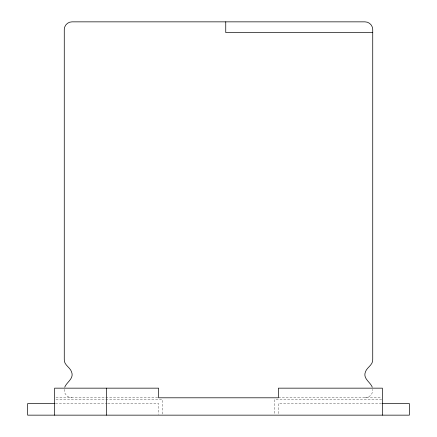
<?xml version="1.0" encoding="UTF-8"?>
<svg xmlns="http://www.w3.org/2000/svg" width="437" height="437" viewBox="0 0 437 437"><rect width="100%" height="100%" fill="white"/><g stroke="black" fill="none" stroke-linecap="round" stroke-linejoin="round"><path stroke-width="0.33" stroke-dasharray="2.19 1.64" d="M64.294 389.345C63.775 393.71 67.577 397.91 71.974 397.801M365.026 397.801C369.423 397.91 373.225 393.71 372.706 389.345M55.991 397.801L158.15 397.801M278.402 397.801L381.692 397.801M55.985 399.724L162.591 399.724L162.591 414.478M381.698 399.724L274.409 399.724L274.409 414.478M55.483 403.58L107.109 403.58M107.786 403.58L158.735 403.58L158.735 414.467M381.517 403.58L278.265 403.58L278.265 414.467"/><path stroke-width="0.66" d="M64.72 387.155C66.856 381.823 74.366 378.589 71.521 371.729C69.893 367.113 63.731 364.868 64.266 359.241L64.266 29.563C64.179 25.439 67.855 21.763 71.974 21.85L365.026 21.85C369.145 21.763 372.821 25.439 372.734 29.563L372.734 359.241C373.269 364.868 367.107 367.113 365.479 371.729C362.634 378.589 370.144 381.823 372.28 387.155M372.734 32.578L225.749 32.578L225.749 21.85M54.805 403.58L27.635 403.58L27.635 415.15L409.365 415.15L409.365 403.58L382.195 403.58M382.375 415.15L382.375 388.16L278.402 388.16L278.402 397.801L158.598 397.801L158.598 388.16L54.625 388.16L54.625 415.15M106.612 388.16L106.612 415.15"/></g></svg>
